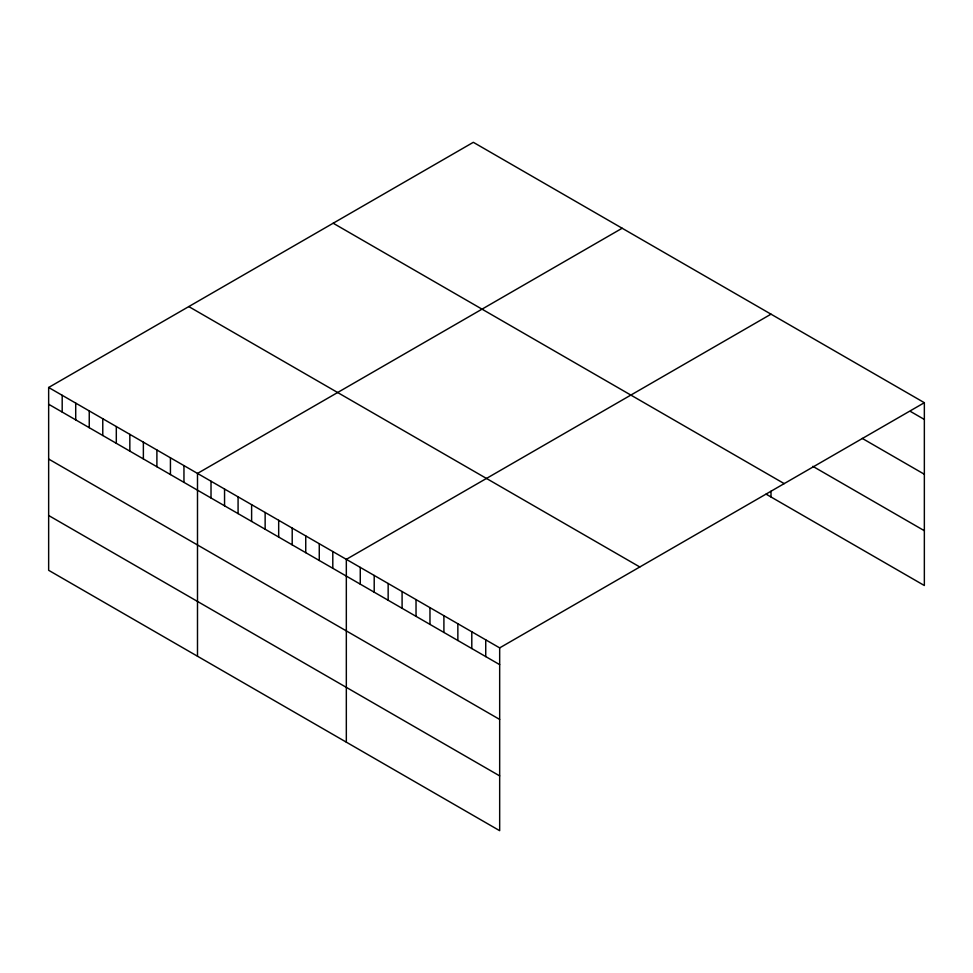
<?xml version="1.0" encoding="UTF-8"?>
<svg xmlns="http://www.w3.org/2000/svg" width="973" height="973" viewBox="0 0 973 973"><rect width="100%" height="100%" fill="white"/><g stroke="black" fill="none" stroke-linecap="round" stroke-linejoin="round"><path stroke-width="1.46" d="M48.65 387.485L499.672 647.884L499.672 830.687L48.65 570.3L48.65 387.485L473.328 142.313L924.35 402.7L924.35 585.515L766.079 494.138M622.161 228.241L197.495 473.425L197.495 656.228M771.005 314.17L346.327 559.353L346.327 742.156M499.672 647.884L924.35 402.7M910.412 411.409L924.35 419.46M862.248 438.397L924.35 474.252M812.82 466.322L924.35 530.711M333.18 223.218L784.214 483.617M188.786 306.58L639.82 566.979M48.65 404.245L499.672 664.632M48.65 459.037L499.672 719.436M48.65 515.495L499.672 775.895M771.005 491.207L771.005 496.972M485.734 639.845L485.734 656.593M471.796 631.793L471.796 648.541M457.857 623.742L457.857 640.489M443.907 615.69L443.907 632.438M429.969 607.651L429.969 624.398M416.03 599.599L416.03 616.347M402.092 591.548L402.092 608.295M388.154 583.496L388.154 600.244M374.204 575.457L374.204 592.204M360.265 567.405L360.265 584.153M332.802 551.545L332.802 568.293M319.266 543.725L319.266 560.484M305.741 535.916L305.741 552.664M292.204 528.108L292.204 544.856M278.679 520.3L278.679 537.047M265.142 512.479L265.142 529.227M251.618 504.671L251.618 521.419M238.081 496.862L238.081 513.61M224.556 489.042L224.556 505.79M211.019 481.234L211.019 497.981M183.958 465.605L183.958 482.365M170.433 457.796L170.433 474.544M156.896 449.988L156.896 466.736M143.372 442.18L143.372 458.928M129.835 434.359L129.835 451.107M116.31 426.551L116.31 443.299M102.773 418.743L102.773 435.49M89.248 410.922L89.248 427.67M75.712 403.114L75.712 419.862M62.187 395.306L62.187 412.053"/></g></svg>
